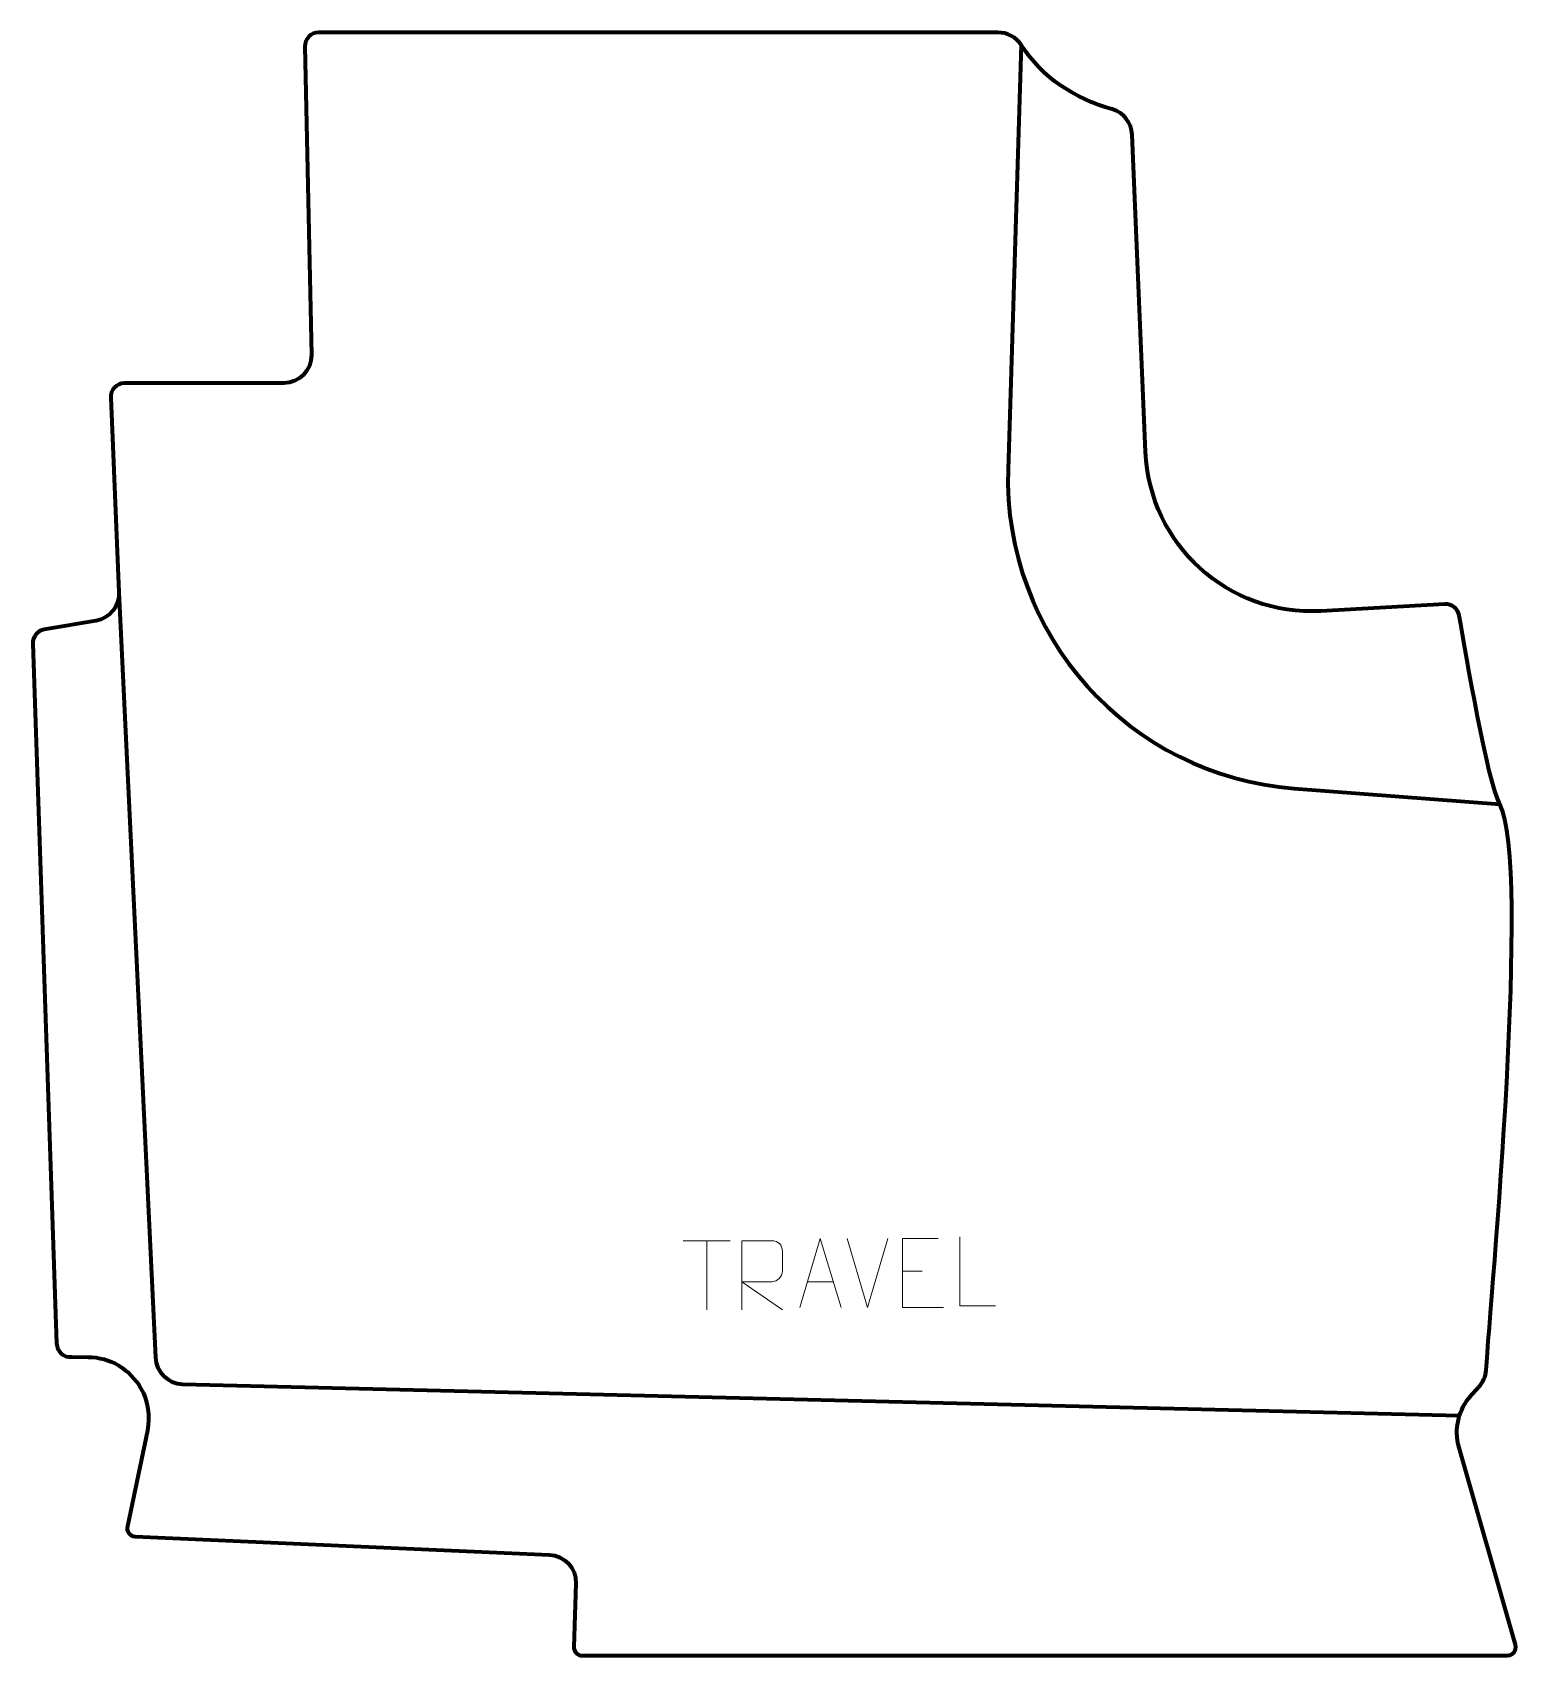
# Model space of a CAD drawing. Header units: millimetres. Extents: x -268 to 273, y -293 to 293.
import ezdxf

# ---------------------------------------------------------------- set-up
doc = ezdxf.new("R2010")
doc.units = ezdxf.units.MM
doc.header["$MEASUREMENT"] = 0
for name, color, linetype in [('layer 1', 7, 'Continuous'), ('layer 2', 7, 'Continuous'), ('layer 3', 7, 'Continuous')]:
    doc.layers.add(name, color=color, linetype=linetype)

msp = doc.modelspace()

# ---------------------------------------------------------------- linework, layer by layer
at = {"layer": 'layer 1', "color": 250, "lineweight": 9}
for points in [[(-32.8861, -143.2415), (-32.8861, -143.2415), (-15.8989, -143.2415), (-15.8989, -143.2415)], [(-24.3923, -168.1715), (-24.3923, -168.1715), (-24.3923, -143.218), (-24.3923, -143.218)], [(33.6932, -167.3289), (33.6932, -167.3289), (26.3714, -142.3753), (26.3714, -142.3753)], [(41.0151, -142.3753), (41.0151, -142.3753), (33.6933, -167.3289), (33.6933, -167.3289)], [(11.9454, -158.0794), (11.9454, -158.0794), (21.4411, -158.0794), (21.4411, -158.0794)], [(46.2603, -154.255), (46.2603, -154.255), (53.4284, -154.255), (53.4284, -154.255)]]:
    msp.add_open_spline(points, degree=3, dxfattribs=at)
for points, knots in [([(-11.7245, -168.1715), (-11.7245, -168.1715), (-11.7245, -143.218), (-11.7245, -143.218), (-11.7245, -143.218), (-8.1297, -143.218), (-4.5342, -143.218), (-0.939, -143.218), (-0.939, -143.218), (1.3863, -143.2557), (2.9436, -144.7457), (2.9395, -147.1121), (2.9395, -147.1121), (2.9391, -149.1476), (2.9391, -152.207), (2.9395, -154.243), (2.9395, -154.243), (2.933, -156.1185), (1.1207, -158.0603), (-0.8888, -158.0794), (-0.8888, -158.0794), (-0.8888, -158.0794), (-11.7245, -158.0794), (-11.7245, -158.0794), (-11.7245, -158.0794), (-11.7245, -158.0794), (2.9302, -168.1715), (2.9302, -168.1715)], [0, 0, 0, 0, 0.125, 0.125, 0.125, 0.125, 0.25, 0.25, 0.25, 0.25, 0.375, 0.375, 0.375, 0.375, 0.5, 0.5, 0.5, 0.5, 0.625, 0.625, 0.625, 0.625, 0.75, 0.75, 0.75, 0.75, 1, 1, 1, 1]), ([(9.2228, -167.3288), (9.2228, -167.3288), (16.5938, -142.3753), (16.5938, -142.3753), (16.5938, -142.3753), (16.5938, -142.3753), (24.1637, -167.3288), (24.1637, -167.3288)], [0, 0, 0, 0, 0.33333333, 0.33333333, 0.33333333, 0.33333333, 1, 1, 1, 1]), ([(59.1342, -142.3753), (59.1342, -142.3753), (46.2603, -142.3753), (46.2603, -142.3753), (46.2603, -142.3753), (46.2603, -142.3753), (46.2603, -167.3289), (46.2603, -167.3289), (46.2603, -167.3289), (46.2603, -167.3289), (61.1261, -167.3289), (61.1261, -167.3289)], [0, 0, 0, 0, 0.25, 0.25, 0.25, 0.25, 0.5, 0.5, 0.5, 0.5, 1, 1, 1, 1]), ([(79.9029, -166.7318), (79.9029, -166.7318), (66.9538, -166.7318), (66.9538, -166.7318), (66.9538, -166.7318), (66.9538, -166.7318), (66.9538, -141.7782), (66.9538, -141.7782)], [0, 0, 0, 0, 0.33333333, 0.33333333, 0.33333333, 0.33333333, 1, 1, 1, 1])]:
    msp.add_open_spline(points, degree=3, knots=knots, dxfattribs=at)
at = {"layer": 'layer 2', "color": 12, "lineweight": 200}
msp.add_open_spline([(-81.186, -256.6136), (-81.186, -256.6136), (-230.8043, -250.0202), (-230.8043, -250.0202), (-230.8043, -250.0202), (-232.6948, -249.9366), (-234.0372, -248.1402), (-233.586, -246.2977), (-233.586, -246.2977), (-233.586, -246.2977), (-226.3738, -211.7734), (-226.3738, -211.7734), (-226.3738, -211.7734), (-225.2897, -206.5834), (-226.1096, -201.1756), (-228.683, -196.543), (-228.683, -196.543), (-232.5417, -189.5964), (-239.8347, -185.2745), (-247.7652, -185.235), (-247.7652, -185.235), (-247.7652, -185.235), (-253.6432, -185.2054), (-253.6432, -185.2054), (-253.6432, -185.2054), (-256.5211, -185.4982), (-259.0456, -183.2884), (-259.1447, -180.39), (-259.1447, -180.39), (-259.1447, -180.39), (-267.7769, 72.3154), (-267.7769, 72.3154), (-267.7769, 72.3154), (-267.8626, 74.8236), (-266.0849, 77.0088), (-263.6169, 77.4288), (-263.6169, 77.4288), (-263.6169, 77.4288), (-244.9352, 80.6095), (-244.9352, 80.6095), (-244.9352, 80.6095), (-239.9715, 81.4544), (-236.4081, 85.8676), (-236.6181, 90.9109), (-236.6181, 90.9109), (-236.6181, 90.9109), (-239.6203, 161.1487), (-239.6203, 161.1487), (-239.6203, 161.1487), (-239.7384, 163.9966), (-237.4676, 166.3702), (-234.6246, 166.3702), (-234.6246, 166.3702), (-234.6246, 166.3702), (-177.143, 166.3702), (-177.143, 166.3702), (-177.143, 166.3702), (-171.5356, 166.3702), (-167.0242, 170.9919), (-167.1456, 176.6127), (-167.1456, 176.6127), (-167.1456, 176.6127), (-169.5032, 287.8788), (-169.5032, 287.8788), (-169.5032, 287.8788), (-169.5639, 290.689), (-167.3082, 293.0001), (-164.5043, 293.0001), (-164.5043, 293.0001), (-164.5043, 293.0001), (80.8116, 293.0001), (80.8116, 293.0001), (80.8116, 293.0001), (84.1733, 293.0001), (87.3094, 291.3046), (89.1588, 288.4898), (89.1588, 288.4898), (97.0351, 276.5042), (108.3212, 269.2101), (122.0562, 265.2858), (122.0562, 265.2858), (126.1732, 264.1093), (129.0483, 260.3808), (129.2303, 256.0924), (129.2303, 256.0924), (129.2303, 256.0924), (134.0842, 141.6048), (134.0842, 141.6048), (134.0842, 141.6048), (135.5055, 108.0881), (163.9969, 82.2136), (197.405, 84.1003), (197.405, 84.1003), (197.405, 84.1003), (242.1665, 86.6282), (242.1665, 86.6282), (242.1665, 86.6282), (244.7114, 86.7722), (246.9565, 84.9748), (247.3788, 82.4549), (247.3788, 82.4549), (249.8003, 67.9927), (257.6422, 22.5909), (261.9785, 14.4157), (261.9785, 14.4157), (273.4589, -7.2315), (258.8053, -164.0419), (257.0541, -189.9111), (257.0541, -189.9111), (256.8964, -192.2348), (255.9382, -194.4305), (254.3412, -196.1214), (254.3412, -196.1214), (253.4755, -197.0376), (252.5262, -198.0529), (251.7479, -198.9098), (251.7479, -198.9098), (247.0729, -204.0557), (245.3831, -211.2598), (247.2969, -217.9506), (247.2969, -217.9506), (247.2969, -217.9506), (267.6621, -289.1634), (267.6621, -289.1634), (267.6621, -289.1634), (268.2117, -291.0853), (266.7724, -293.0002), (264.7785, -293.0002), (264.7785, -293.0002), (264.7785, -293.0002), (-69.3947, -293.0002), (-69.3947, -293.0002), (-69.3947, -293.0002), (-71.0905, -293.0002), (-72.4494, -291.5915), (-72.393, -289.8922), (-72.393, -289.8922), (-72.393, -289.8922), (-71.6307, -266.9634), (-71.6307, -266.9634), (-71.6307, -266.9634), (-71.4479, -261.471), (-75.7098, -256.8549), (-81.186, -256.6136)], degree=3, knots=[0, 0, 0, 0, 0.02702703, 0.02702703, 0.02702703, 0.02702703, 0.05405405, 0.05405405, 0.05405405, 0.05405405, 0.08108108, 0.08108108, 0.08108108, 0.08108108, 0.10810811, 0.10810811, 0.10810811, 0.10810811, 0.13513514, 0.13513514, 0.13513514, 0.13513514, 0.16216216, 0.16216216, 0.16216216, 0.16216216, 0.18918919, 0.18918919, 0.18918919, 0.18918919, 0.21621622, 0.21621622, 0.21621622, 0.21621622, 0.24324324, 0.24324324, 0.24324324, 0.24324324, 0.27027027, 0.27027027, 0.27027027, 0.27027027, 0.2972973, 0.2972973, 0.2972973, 0.2972973, 0.32432432, 0.32432432, 0.32432432, 0.32432432, 0.35135135, 0.35135135, 0.35135135, 0.35135135, 0.37837838, 0.37837838, 0.37837838, 0.37837838, 0.40540541, 0.40540541, 0.40540541, 0.40540541, 0.43243243, 0.43243243, 0.43243243, 0.43243243, 0.45945946, 0.45945946, 0.45945946, 0.45945946, 0.48648649, 0.48648649, 0.48648649, 0.48648649, 0.51351351, 0.51351351, 0.51351351, 0.51351351, 0.54054054, 0.54054054, 0.54054054, 0.54054054, 0.56756757, 0.56756757, 0.56756757, 0.56756757, 0.59459459, 0.59459459, 0.59459459, 0.59459459, 0.62162162, 0.62162162, 0.62162162, 0.62162162, 0.64864865, 0.64864865, 0.64864865, 0.64864865, 0.67567568, 0.67567568, 0.67567568, 0.67567568, 0.7027027, 0.7027027, 0.7027027, 0.7027027, 0.72972973, 0.72972973, 0.72972973, 0.72972973, 0.75675676, 0.75675676, 0.75675676, 0.75675676, 0.78378378, 0.78378378, 0.78378378, 0.78378378, 0.81081081, 0.81081081, 0.81081081, 0.81081081, 0.83783784, 0.83783784, 0.83783784, 0.83783784, 0.86486486, 0.86486486, 0.86486486, 0.86486486, 0.89189189, 0.89189189, 0.89189189, 0.89189189, 0.91891892, 0.91891892, 0.91891892, 0.91891892, 0.94594595, 0.94594595, 0.94594595, 0.94594595, 1, 1, 1, 1], dxfattribs=at)
at = {"layer": 'layer 3', "color": 142, "lineweight": 200}
for points in [[(89.1586, 288.4899), (89.1586, 288.4899), (84.4179, 135.3713), (84.4179, 135.3713), (84.4179, 135.3713), (82.5613, 75.4029), (128.1063, 24.5892), (187.7793, 20.0546), (187.7793, 20.0546), (187.7793, 20.0546), (261.9784, 14.4158), (261.9784, 14.4158)], [(-236.618, 90.9111), (-236.618, 90.9111), (-223.4403, -185.424), (-223.4403, -185.424), (-223.4403, -185.424), (-223.1898, -190.6737), (-218.9385, -194.8386), (-213.698, -194.968), (-213.698, -194.968), (-213.698, -194.968), (247.4604, -206.3705), (247.4604, -206.3705)]]:
    msp.add_open_spline(points, degree=3, knots=[0, 0, 0, 0, 0.25, 0.25, 0.25, 0.25, 0.5, 0.5, 0.5, 0.5, 1, 1, 1, 1], dxfattribs=at)

doc.saveas('drawing.dxf')
